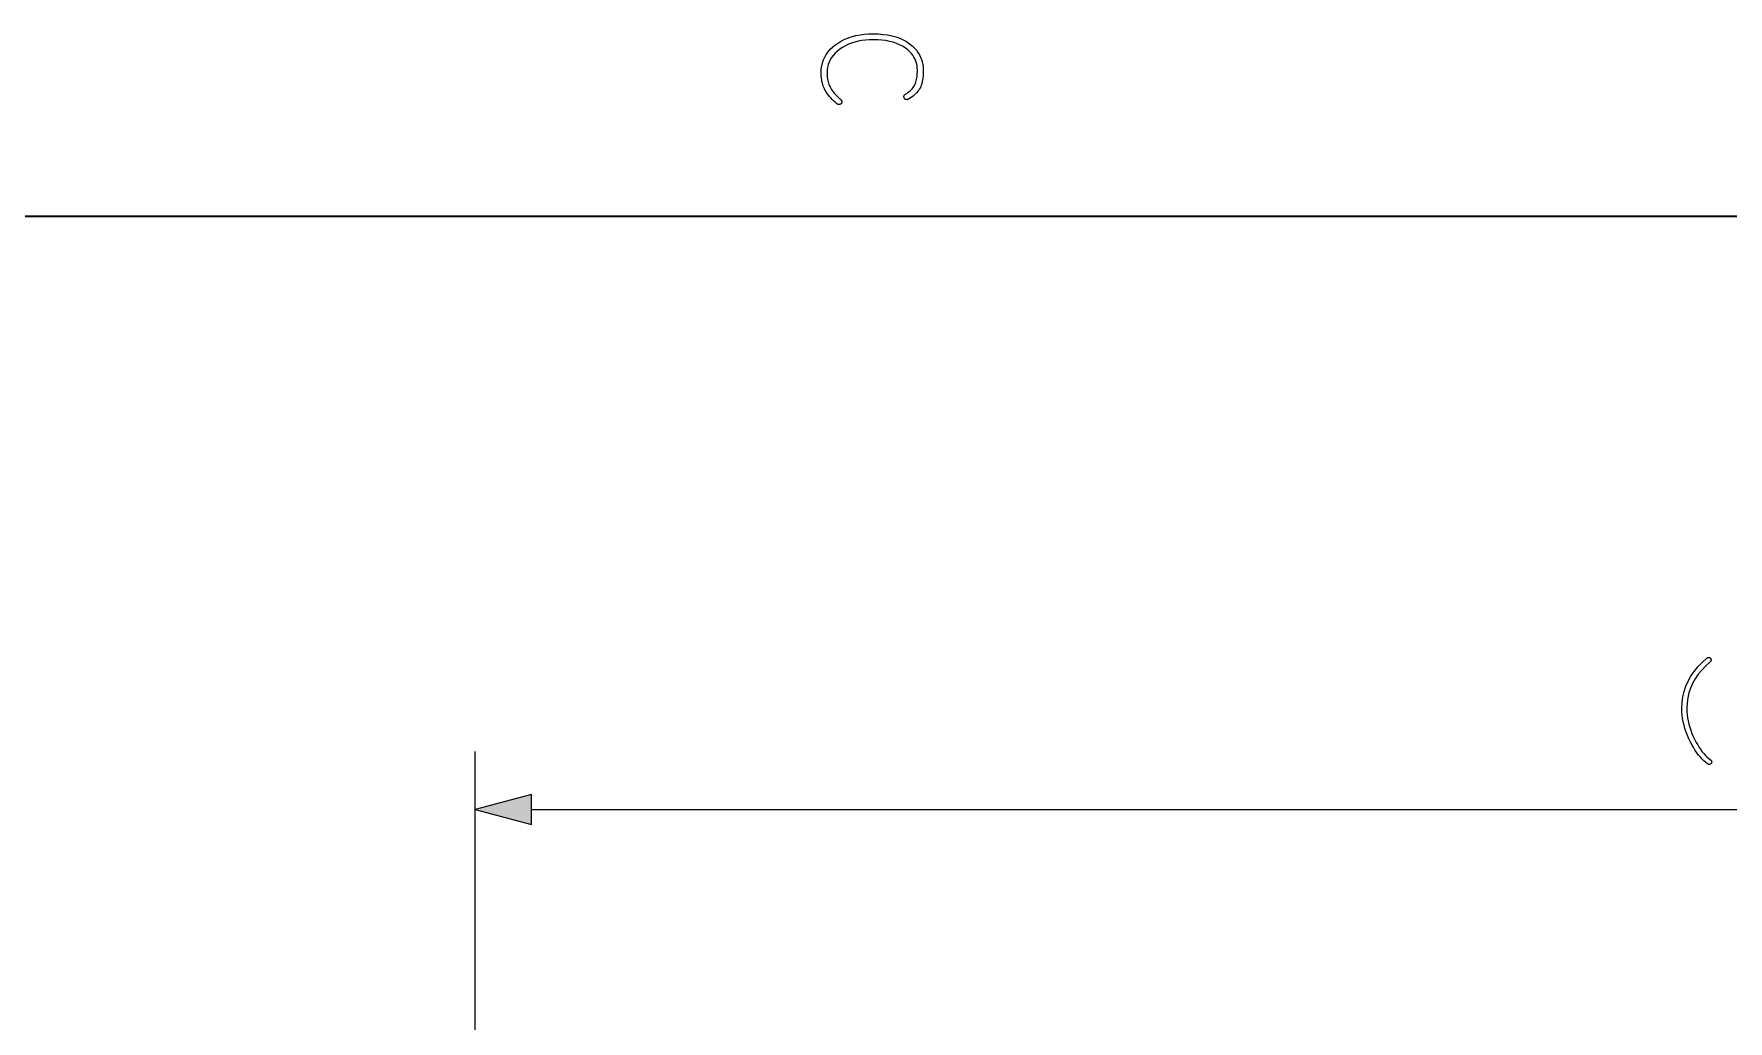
# Model space of a CAD drawing. Extents: x 0 to 297, y 0 to 210.
# Drawn here: x 82.3 to 140.7, y 172.3 to 206.3 of the extents above; entities that cross this region are included whole.
import ezdxf

# ---------------------------------------------------------------- set-up
doc = ezdxf.new("R2010")
doc.units = 0

msp = doc.modelspace()

# ---------------------------------------------------------------- linework, layer by layer
at = {"color": 7, "lineweight": 35}
msp.add_line((287, 200), (10, 200), dxfattribs=at)
at = {"color": 1, "lineweight": 13, "ltscale": 0.465005}
msp.add_line((97.555, 162.963), (97.555, 181.563), dxfattribs=at)
at = {"color": 1, "lineweight": 13}
msp.add_line((99.487, 179.563), (195.926, 179.563), dxfattribs=at)
at = {"color": 7, "lineweight": 13}
msp.add_lwpolyline([(110.021, 203.889), (109.961, 203.939), (109.905, 203.99), (109.853, 204.041), (109.805, 204.092), (109.76, 204.143), (109.719, 204.194), (109.681, 204.245), (109.648, 204.296), (109.618, 204.348), (109.592, 204.399), (109.57, 204.447), (109.55, 204.496), (109.533, 204.548), (109.518, 204.602), (109.505, 204.658), (109.494, 204.716), (109.486, 204.776), (109.48, 204.839), (109.477, 204.903), (109.476, 204.97), (109.481, 205.084), (109.495, 205.194), (109.52, 205.3), (109.555, 205.401), (109.599, 205.499), (109.653, 205.592), (109.717, 205.681), (109.791, 205.766), (109.875, 205.847), (109.968, 205.924), (110.07, 205.995), (110.178, 206.059), (110.292, 206.115), (110.413, 206.163), (110.541, 206.205), (110.675, 206.238), (110.815, 206.264), (110.961, 206.283), (111.114, 206.294), (111.274, 206.298), (111.447, 206.294), (111.612, 206.281), (111.768, 206.26), (111.916, 206.231), (112.055, 206.193), (112.186, 206.147), (112.308, 206.093), (112.421, 206.03), (112.526, 205.958), (112.622, 205.879), (112.693, 205.809), (112.757, 205.736), (112.813, 205.66), (112.861, 205.581), (112.903, 205.5), (112.936, 205.416), (112.962, 205.329), (112.981, 205.239), (112.992, 205.146), (112.996, 205.051), (112.995, 204.975), (112.992, 204.904), (112.987, 204.836), (112.98, 204.771), (112.971, 204.71), (112.96, 204.652), (112.946, 204.597), (112.931, 204.546), (112.914, 204.499), (112.895, 204.455), (112.87, 204.408), (112.841, 204.362), (112.809, 204.318), (112.773, 204.275), (112.733, 204.234), (112.69, 204.193), (112.643, 204.154), (112.593, 204.117), (112.539, 204.08), (112.481, 204.045), (112.476, 204.043), (112.471, 204.04), (112.466, 204.038), (112.461, 204.036), (112.456, 204.034), (112.451, 204.033), (112.445, 204.032), (112.44, 204.031), (112.435, 204.03), (112.43, 204.03), (112.411, 204.031), (112.394, 204.035), (112.379, 204.04), (112.366, 204.047), (112.355, 204.057), (112.345, 204.068), (112.338, 204.082), (112.333, 204.098), (112.33, 204.116), (112.329, 204.136), (112.33, 204.146), (112.331, 204.156), (112.334, 204.165), (112.337, 204.174), (112.342, 204.182), (112.347, 204.19), (112.354, 204.197), (112.362, 204.204), (112.37, 204.211), (112.38, 204.217), (112.426, 204.246), (112.469, 204.276), (112.509, 204.307), (112.547, 204.34), (112.582, 204.374), (112.614, 204.409), (112.643, 204.445), (112.669, 204.482), (112.693, 204.521), (112.713, 204.561), (112.728, 204.597), (112.742, 204.637), (112.754, 204.679), (112.765, 204.724), (112.774, 204.771), (112.781, 204.822), (112.787, 204.875), (112.791, 204.931), (112.793, 204.989), (112.794, 205.051), (112.791, 205.132), (112.781, 205.211), (112.764, 205.287), (112.741, 205.361), (112.711, 205.432), (112.674, 205.5), (112.631, 205.566), (112.581, 205.629), (112.524, 205.69), (112.461, 205.747), (112.375, 205.814), (112.282, 205.873), (112.182, 205.925), (112.074, 205.971), (111.959, 206.009), (111.837, 206.04), (111.707, 206.065), (111.57, 206.082), (111.426, 206.092), (111.274, 206.096), (111.135, 206.093), (111.001, 206.083), (110.873, 206.067), (110.75, 206.044), (110.632, 206.015), (110.52, 205.98), (110.413, 205.938), (110.311, 205.889), (110.214, 205.834), (110.122, 205.773), (110.038, 205.706), (109.962, 205.637), (109.896, 205.564), (109.838, 205.487), (109.789, 205.408), (109.749, 205.325), (109.718, 205.239), (109.696, 205.149), (109.682, 205.056), (109.678, 204.96), (109.679, 204.904), (109.682, 204.849), (109.687, 204.796), (109.694, 204.745), (109.704, 204.695), (109.715, 204.647), (109.729, 204.6), (109.744, 204.554), (109.762, 204.51), (109.781, 204.467), (109.804, 204.425), (109.829, 204.383), (109.858, 204.341), (109.89, 204.298), (109.926, 204.256), (109.965, 204.213), (110.007, 204.17), (110.052, 204.127), (110.101, 204.084), (110.153, 204.04), (110.159, 204.034), (110.165, 204.028), (110.171, 204.021), (110.175, 204.015), (110.179, 204.008), (110.182, 204), (110.185, 203.993), (110.186, 203.985), (110.188, 203.978), (110.188, 203.97), (110.187, 203.95), (110.184, 203.932), (110.179, 203.916), (110.172, 203.902), (110.163, 203.89), (110.152, 203.881), (110.138, 203.873), (110.123, 203.868), (110.106, 203.865), (110.087, 203.864), (110.08, 203.864), (110.073, 203.865), (110.066, 203.866), (110.059, 203.868), (110.053, 203.87), (110.046, 203.873), (110.04, 203.876), (110.034, 203.88), (110.027, 203.884)], close=True, dxfattribs=at)
at = {"color": 1, "lineweight": 13}
for points in [[(140.134, 181.273), (140.142, 181.268), (140.148, 181.262), (140.154, 181.256), (140.159, 181.249), (140.163, 181.243), (140.167, 181.236), (140.17, 181.228), (140.172, 181.22), (140.173, 181.212), (140.173, 181.204), (140.172, 181.187), (140.169, 181.173), (140.165, 181.16), (140.159, 181.148), (140.15, 181.139), (140.14, 181.131), (140.129, 181.125), (140.115, 181.121), (140.099, 181.118), (140.082, 181.117), (140.077, 181.117), (140.072, 181.118), (140.067, 181.119), (140.061, 181.12), (140.056, 181.121), (140.051, 181.123), (140.046, 181.126), (140.041, 181.128), (140.035, 181.131), (140.03, 181.134), (139.967, 181.184), (139.904, 181.239), (139.843, 181.3), (139.783, 181.366), (139.724, 181.437), (139.666, 181.515), (139.609, 181.597), (139.554, 181.686), (139.499, 181.78), (139.446, 181.879), (139.388, 181.997), (139.337, 182.114), (139.291, 182.231), (139.252, 182.349), (139.219, 182.466), (139.191, 182.582), (139.17, 182.699), (139.155, 182.815), (139.146, 182.932), (139.143, 183.048), (139.151, 183.247), (139.177, 183.44), (139.221, 183.627), (139.281, 183.809), (139.359, 183.985), (139.454, 184.155), (139.567, 184.32), (139.697, 184.479), (139.844, 184.632), (140.009, 184.779), (140.014, 184.784), (140.019, 184.787), (140.025, 184.79), (140.03, 184.793), (140.036, 184.796), (140.041, 184.798), (140.047, 184.799), (140.053, 184.8), (140.059, 184.801), (140.065, 184.801), (140.081, 184.8), (140.096, 184.797), (140.109, 184.793), (140.12, 184.787), (140.13, 184.778), (140.138, 184.768), (140.144, 184.757), (140.148, 184.743), (140.151, 184.727), (140.151, 184.71), (140.151, 184.703), (140.15, 184.697), (140.149, 184.69), (140.147, 184.684), (140.144, 184.678), (140.141, 184.672), (140.137, 184.666), (140.132, 184.66), (140.127, 184.655), (140.121, 184.65), (139.968, 184.512), (139.831, 184.369), (139.71, 184.221), (139.606, 184.068), (139.517, 183.91), (139.445, 183.747), (139.388, 183.579), (139.348, 183.406), (139.324, 183.227), (139.316, 183.044), (139.319, 182.937), (139.327, 182.83), (139.341, 182.723), (139.36, 182.615), (139.385, 182.508), (139.416, 182.4), (139.452, 182.292), (139.493, 182.183), (139.54, 182.075), (139.593, 181.966), (139.642, 181.873), (139.692, 181.786), (139.743, 181.703), (139.796, 181.626), (139.849, 181.554), (139.904, 181.488), (139.96, 181.426), (140.017, 181.37), (140.075, 181.319)], [(99.487, 180.081), (97.555, 179.563), (99.487, 179.045)]]:
    msp.add_lwpolyline(points, close=True, dxfattribs=at)
msp.add_solid([(99.487, 180.081), (97.555, 179.563), (99.487, 180.081), (99.487, 179.045)], dxfattribs=at)

doc.saveas('drawing.dxf')
